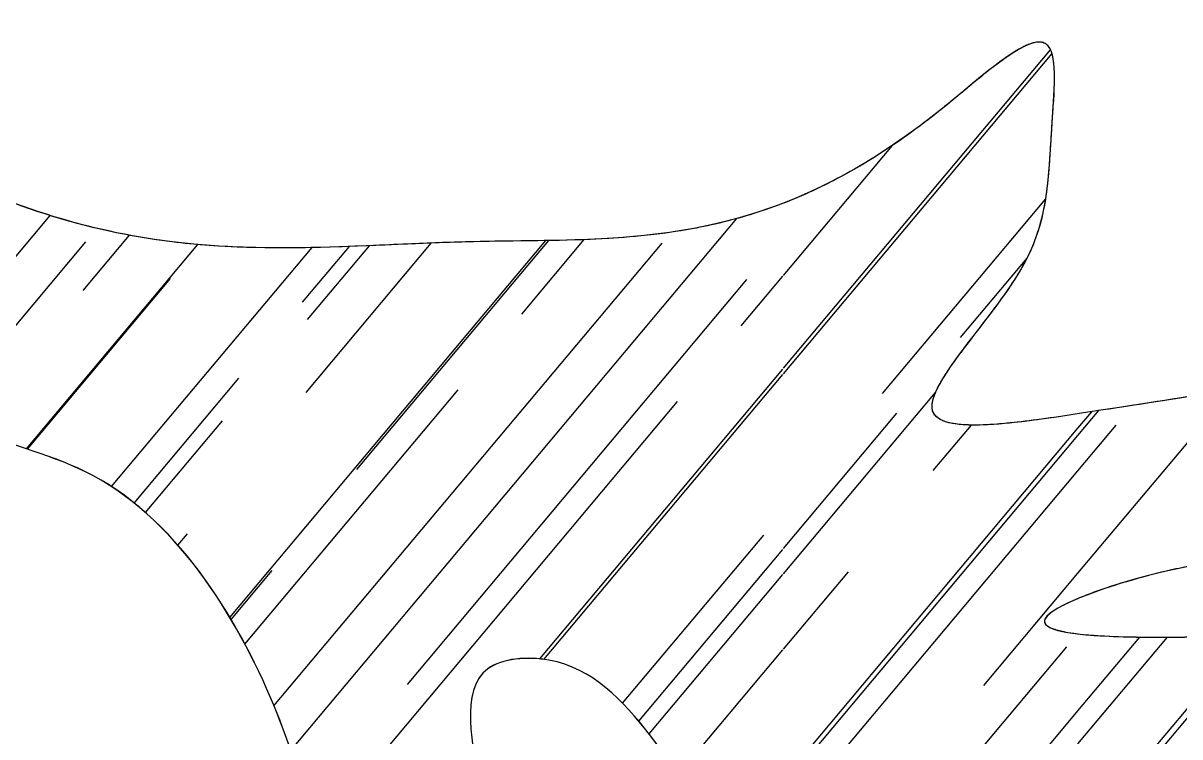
# Model space of a CAD drawing. Header units: millimetres. Extents: x 512961 to 1001058, y -961995 to -458543.
# Drawn here: x 934913.7 to 935018.4, y -884428.2 to -884363.7 of the extents above; entities that cross this region are included whole.
import ezdxf

# ---------------------------------------------------------------- set-up
doc = ezdxf.new("R2010")
doc.units = ezdxf.units.MM
doc.header["$MEASUREMENT"] = 0
doc.layers.add('填充', color=250, linetype='CONTINUOUS', lineweight=25)

msp = doc.modelspace()

# ---------------------------------------------------------------- linework, layer by layer
at = {"layer": '填充'}
for p, q in [((934982.48, -884394.9), (935006.66, -884366.08)), ((934982.48, -884395.4), (935006.79, -884366.43)), ((934982.48, -884386.49), (934992.34, -884374.75)), ((934991.44, -884397.18), (935006.23, -884379.56)), ((934908.78, -884389.79), (934916.09, -884381.07)), ((934937.88, -884429.47), (934978.25, -884381.36)), ((934906.09, -884399.25), (934919.34, -884383.47)), ((934919.09, -884387.86), (934923.29, -884382.86)), ((934932.37, -884417.44), (934960.98, -884383.35)), ((934943.87, -884404.05), (934961.25, -884383.34)), ((934958.8, -884389.99), (934964.45, -884383.26)), ((934913.97, -884402.2), (934929.48, -884383.71)), ((934921.66, -884405.61), (934939.81, -884383.97)), ((934936.36, -884425.45), (934971.5, -884383.57)), ((934938.95, -884388.92), (934943.18, -884383.88)), ((934939.27, -884397.08), (934950.6, -884383.57)), ((934939.38, -884390.5), (934945, -884383.81)), ((934998.51, -884392.11), (935004.53, -884384.93)), ((934978.66, -884391.05), (934982.42, -884386.56)), ((934914.05, -884402.22), (934927, -884386.78)), ((934948.45, -884423.5), (934979.17, -884386.88)), ((934960.42, -884421.19), (934982.42, -884394.98)), ((934923.71, -884407.09), (934933.19, -884395.79)), ((934960.8, -884421.24), (934982.42, -884395.47)), ((934933.73, -884419.86), (934953.04, -884396.85)), ((934982.48, -884413.49), (934996.25, -884397.08)), ((935009.14, -884413.45), (935023.1, -884396.81)), ((934940.02, -884437.09), (934972.9, -884397.91)), ((934982.48, -884411.21), (934992.75, -884398.97)), ((935009.14, -884400.99), (935011.04, -884398.72)), ((935009.14, -884400.31), (935010.39, -884398.83)), ((934924.74, -884407.95), (934931.7, -884399.65)), ((934996.04, -884404.15), (934999.49, -884400.04)), ((935009.14, -884404.17), (935012.61, -884400.04)), ((934982.48, -884432.08), (935009.14, -884400.31)), ((934982.48, -884432.76), (935009.14, -884400.99)), ((934982.48, -884435.93), (935009.14, -884404.17)), ((934927.67, -884410.91), (934928.52, -884409.89)), ((934967.92, -884425.21), (934980.69, -884409.99)), ((934969.38, -884426.83), (934982.42, -884411.29)), ((934932.48, -884417.63), (934936.19, -884413.21)), ((934970.31, -884427.99), (934982.42, -884413.57)), ((934982.48, -884420.31), (934988.36, -884413.31)), ((935000.62, -884423.6), (935009.14, -884413.45)), ((935011.36, -884435.7), (935025.36, -884419.02)), ((935015.74, -884429.62), (935024.61, -884419.05)), ((934998.05, -884432.11), (935008.13, -884420.11)), ((935009.14, -884425.9), (935014.74, -884419.22)), ((935009.14, -884428.89), (935017.25, -884419.23)), ((934972.96, -884431.66), (934982.42, -884420.38)), ((935005.22, -884430.58), (935009.14, -884425.9))]:
    msp.add_line(p, q, dxfattribs=at)
for points, knots in [([(935025.76, -884358.52), (935028.65, -884352.45), (935043.38, -884346.35), (935061.81, -884345.07), (935072.96, -884355.99), (935075.91, -884375.03), (935045.48, -884393.55), (935025.57, -884396.48), (934989.49, -884402.04), (935006.59, -884385.62), (935006.4, -884376.21), (935007.79, -884361.44), (934983.68, -884384.86), (934960.43, -884382.25), (934928.05, -884385.31), (934906.22, -884378.24), (934888.88, -884366.15), (934873.98, -884354.01), (934869.95, -884338.44), (934863.65, -884328.3), (934872.04, -884318.93), (934876.96, -884328.93), (934882.22, -884334.74), (934890.24, -884337.49), (934897.48, -884339.34), (934906.73, -884331.89), (934889.59, -884330.42), (934884.16, -884318.41), (934871.13, -884307.07), (934867.53, -884290.04), (934867.56, -884276.02), (934868.12, -884265.95), (934876.27, -884258.5), (934881.56, -884273.54), (934886.56, -884281.92), (934906.83, -884290.46), (934895.35, -884269.87), (934894.87, -884254.25), (934890.87, -884234.49), (934897.98, -884213.35), (934905.67, -884200.14), (934924.33, -884171.4), (934908.96, -884204.29), (934909.33, -884221.25), (934907.43, -884240.99), (934914.4, -884261.18), (934929.18, -884271.22), (934943.82, -884282.36), (934956.56, -884277.68), (934970.17, -884276.15), (934979.04, -884264.77), (934991.28, -884254.02), (934991.65, -884237.29), (934984.85, -884223.39), (934972.81, -884222.63), (934959.41, -884222.31), (934959.47, -884233.32), (934957.43, -884241.31), (934962.96, -884247.32), (934968.42, -884251.54), (934977.25, -884246.19), (934969.99, -884257.07), (934961.09, -884260.44), (934948.19, -884260.71), (934933.14, -884257.66), (934928.98, -884240.25), (934930.36, -884219.72), (934928.18, -884189.89), (934953.5, -884146.24), (934994.61, -884112.67), (935029.15, -884099.67), (935066.55, -884069.23), (935031.8, -884110.44), (935035.69, -884133.71), (935033.46, -884157.27), (935041.68, -884172.91), (935057.3, -884183.27), (935073.8, -884193.57), (935090, -884192.43), (935101.61, -884191.96), (935107.34, -884178.2), (935113.99, -884200.86), (935110.55, -884218.85), (935093.1, -884229.3), (935077.32, -884231.75), (935063.4, -884233.26), (935050.34, -884230.62), (935033.95, -884230.73), (935017.23, -884237.21), (935002.65, -884246.55), (934995.29, -884253.87), (934992.8, -884258.21)], [1355.526844, 1355.526844, 1355.526844, 1355.526844, 1372.400745, 1390.948073, 1398.050741, 1409.824909, 1433.586337, 1470.404263, 1481.780508, 1494.475116, 1505.828489, 1511.648297, 1521.48889, 1558.508165, 1580.726358, 1600.130965, 1614.650722, 1634.283256, 1645.425156, 1655.429948, 1660.662688, 1668.328576, 1674.874816, 1681.752049, 1688.632786, 1693.879778, 1701.93332, 1714.834721, 1728.17107, 1743.310806, 1756.527458, 1763.580454, 1768.658485, 1777.754104, 1790.391773, 1800.677796, 1812.767516, 1826.938686, 1846.52064, 1860.41709, 1879.943153, 1894.942657, 1912.802738, 1930.895993, 1947.219853, 1960.003158, 1982.553097, 1991.188355, 2003.612399, 2013.617734, 2024.60486, 2038.108556, 2053.115786, 2063.445065, 2072.478565, 2082.88009, 2089.440644, 2096.404622, 2102.723546, 2108.241897, 2113.248322, 2117.565347, 2129.320544, 2140.575182, 2148.962334, 2165.444451, 2177.669117, 2202.605211, 2237.727752, 2300.505756, 2323.475444, 2347.159231, 2371.021139, 2401.732902, 2414.796715, 2428.381152, 2443.520287, 2461.732517, 2475.112894, 2483.761766, 2489.660037, 2499.724815, 2515.289536, 2530.764311, 2545.874959, 2555.013427, 2565.721837, 2579.098316, 2595.53645, 2610.032472, 2622.06496, 2622.06496, 2622.06496, 2622.06496]), ([(935025.76, -884358.52), (935028.65, -884352.45), (935043.38, -884346.35), (935061.81, -884345.07), (935072.96, -884355.99), (935075.91, -884375.03), (935045.48, -884393.55), (935025.57, -884396.48), (934989.49, -884402.04), (935006.59, -884385.62), (935006.4, -884376.21), (935007.79, -884361.44), (934983.68, -884384.86), (934960.43, -884382.25), (934928.05, -884385.31), (934906.22, -884378.24), (934888.88, -884366.15), (934873.98, -884354.01), (934869.95, -884338.44), (934863.65, -884328.3), (934872.04, -884318.93), (934876.96, -884328.93), (934882.22, -884334.74), (934890.24, -884337.49), (934897.48, -884339.34), (934906.73, -884331.89), (934889.59, -884330.42), (934884.16, -884318.41), (934871.13, -884307.07), (934867.53, -884290.04), (934867.56, -884276.02), (934868.12, -884265.95), (934876.27, -884258.5), (934881.56, -884273.54), (934886.56, -884281.92), (934906.83, -884290.46), (934895.35, -884269.87), (934894.87, -884254.25), (934890.87, -884234.49), (934897.98, -884213.35), (934905.67, -884200.14), (934924.33, -884171.4), (934908.96, -884204.29), (934909.33, -884221.25), (934907.43, -884240.99), (934914.4, -884261.18), (934929.18, -884271.22), (934943.82, -884282.36), (934956.56, -884277.68), (934970.17, -884276.15), (934979.04, -884264.77), (934991.28, -884254.02), (934991.65, -884237.29), (934984.85, -884223.39), (934972.81, -884222.63), (934959.41, -884222.31), (934959.47, -884233.32), (934957.43, -884241.31), (934962.96, -884247.32), (934968.42, -884251.54), (934977.25, -884246.19), (934969.99, -884257.07), (934961.09, -884260.44), (934948.19, -884260.71), (934933.14, -884257.66), (934928.98, -884240.25), (934930.36, -884219.72), (934928.18, -884189.89), (934953.5, -884146.24), (934994.61, -884112.67), (935029.15, -884099.67), (935066.55, -884069.23), (935031.8, -884110.44), (935035.69, -884133.71), (935033.46, -884157.27), (935041.68, -884172.91), (935057.3, -884183.27), (935073.8, -884193.57), (935090, -884192.43), (935101.61, -884191.96), (935107.34, -884178.2), (935113.99, -884200.86), (935110.55, -884218.85), (935093.1, -884229.3), (935077.32, -884231.75), (935063.4, -884233.26), (935050.34, -884230.62), (935033.95, -884230.73), (935017.23, -884237.21), (935002.65, -884246.55), (934995.29, -884253.87), (934992.8, -884258.21)], [1355.526844, 1355.526844, 1355.526844, 1355.526844, 1372.400745, 1390.948073, 1398.050741, 1409.824909, 1433.586337, 1470.404263, 1481.780508, 1494.475116, 1505.828489, 1511.648297, 1521.48889, 1558.508165, 1580.726358, 1600.130965, 1614.650722, 1634.283256, 1645.425156, 1655.429948, 1660.662688, 1668.328576, 1674.874816, 1681.752049, 1688.632786, 1693.879778, 1701.93332, 1714.834721, 1728.17107, 1743.310806, 1756.527458, 1763.580454, 1768.658485, 1777.754104, 1790.391773, 1800.677796, 1812.767516, 1826.938686, 1846.52064, 1860.41709, 1879.943153, 1894.942657, 1912.802738, 1930.895993, 1947.219853, 1960.003158, 1982.553097, 1991.188355, 2003.612399, 2013.617734, 2024.60486, 2038.108556, 2053.115786, 2063.445065, 2072.478565, 2082.88009, 2089.440644, 2096.404622, 2102.723546, 2108.241897, 2113.248322, 2117.565347, 2129.320544, 2140.575182, 2148.962334, 2165.444451, 2177.669117, 2202.605211, 2237.727752, 2300.505756, 2323.475444, 2347.159231, 2371.021139, 2401.732902, 2414.796715, 2428.381152, 2443.520287, 2461.732517, 2475.112894, 2483.761766, 2489.660037, 2499.724815, 2515.289536, 2530.764311, 2545.874959, 2555.013427, 2565.721837, 2579.098316, 2595.53645, 2610.032472, 2622.06496, 2622.06496, 2622.06496, 2622.06496]), ([(935025.76, -884358.52), (935028.65, -884352.45), (935043.38, -884346.35), (935061.81, -884345.07), (935072.96, -884355.99), (935075.91, -884375.03), (935045.48, -884393.55), (935025.57, -884396.48), (934989.49, -884402.04), (935006.59, -884385.62), (935006.4, -884376.21), (935007.79, -884361.44), (934983.68, -884384.86), (934960.43, -884382.25), (934928.05, -884385.31), (934906.22, -884378.24), (934888.88, -884366.15), (934873.98, -884354.01), (934869.95, -884338.44), (934863.65, -884328.3), (934872.04, -884318.93), (934876.96, -884328.93), (934882.22, -884334.74), (934890.24, -884337.49), (934897.48, -884339.34), (934906.73, -884331.89), (934889.59, -884330.42), (934884.16, -884318.41), (934871.13, -884307.07), (934867.53, -884290.04), (934867.56, -884276.02), (934868.12, -884265.95), (934876.27, -884258.5), (934881.56, -884273.54), (934886.56, -884281.92), (934906.83, -884290.46), (934895.35, -884269.87), (934894.87, -884254.25), (934890.87, -884234.49), (934897.98, -884213.35), (934905.67, -884200.14), (934924.33, -884171.4), (934908.96, -884204.29), (934909.33, -884221.25), (934907.43, -884240.99), (934914.4, -884261.18), (934929.18, -884271.22), (934943.82, -884282.36), (934956.56, -884277.68), (934970.17, -884276.15), (934979.04, -884264.77), (934991.28, -884254.02), (934991.65, -884237.29), (934984.85, -884223.39), (934972.81, -884222.63), (934959.41, -884222.31), (934959.47, -884233.32), (934957.43, -884241.31), (934962.96, -884247.32), (934968.42, -884251.54), (934977.25, -884246.19), (934969.99, -884257.07), (934961.09, -884260.44), (934948.19, -884260.71), (934933.14, -884257.66), (934928.98, -884240.25), (934930.36, -884219.72), (934928.18, -884189.89), (934953.5, -884146.24), (934994.61, -884112.67), (935029.15, -884099.67), (935066.55, -884069.23), (935031.8, -884110.44), (935035.69, -884133.71), (935033.46, -884157.27), (935041.68, -884172.91), (935057.3, -884183.27), (935073.8, -884193.57), (935090, -884192.43), (935101.61, -884191.96), (935107.34, -884178.2), (935113.99, -884200.86), (935110.55, -884218.85), (935093.1, -884229.3), (935077.32, -884231.75), (935063.4, -884233.26), (935050.34, -884230.62), (935033.95, -884230.73), (935017.23, -884237.21), (935002.65, -884246.55), (934995.29, -884253.87), (934992.8, -884258.21)], [1355.526844, 1355.526844, 1355.526844, 1355.526844, 1372.400745, 1390.948073, 1398.050741, 1409.824909, 1433.586337, 1470.404263, 1481.780508, 1494.475116, 1505.828489, 1511.648297, 1521.48889, 1558.508165, 1580.726358, 1600.130965, 1614.650722, 1634.283256, 1645.425156, 1655.429948, 1660.662688, 1668.328576, 1674.874816, 1681.752049, 1688.632786, 1693.879778, 1701.93332, 1714.834721, 1728.17107, 1743.310806, 1756.527458, 1763.580454, 1768.658485, 1777.754104, 1790.391773, 1800.677796, 1812.767516, 1826.938686, 1846.52064, 1860.41709, 1879.943153, 1894.942657, 1912.802738, 1930.895993, 1947.219853, 1960.003158, 1982.553097, 1991.188355, 2003.612399, 2013.617734, 2024.60486, 2038.108556, 2053.115786, 2063.445065, 2072.478565, 2082.88009, 2089.440644, 2096.404622, 2102.723546, 2108.241897, 2113.248322, 2117.565347, 2129.320544, 2140.575182, 2148.962334, 2165.444451, 2177.669117, 2202.605211, 2237.727752, 2300.505756, 2323.475444, 2347.159231, 2371.021139, 2401.732902, 2414.796715, 2428.381152, 2443.520287, 2461.732517, 2475.112894, 2483.761766, 2489.660037, 2499.724815, 2515.289536, 2530.764311, 2545.874959, 2555.013427, 2565.721837, 2579.098316, 2595.53645, 2610.032472, 2622.06496, 2622.06496, 2622.06496, 2622.06496]), ([(935137.71, -884147.23), (935136.87, -884149.01), (935122.54, -884150.64), (935118.22, -884173.03), (935128.42, -884193.11), (935122.84, -884217.63), (935109.66, -884227.76), (935099.55, -884241.37), (935079.32, -884236.26), (935085.26, -884250.11), (935098.06, -884253.69), (935114.19, -884264.18), (935128.32, -884282.76), (935133.28, -884303.46), (935132.87, -884340.56), (935118.9, -884382.27), (935092.34, -884394.6), (935071.52, -884398.59), (935092.85, -884405.93), (935096.97, -884394.29), (935108.77, -884397.85), (935087.77, -884414.47), (935072.05, -884419.39), (935050.61, -884413.36), (935035.2, -884412.86), (935022.15, -884410.96), (934996.31, -884419.74), (935028.52, -884419.19), (935044.53, -884417.63), (935057.72, -884431.52), (935074.07, -884434.4), (935088.22, -884433.61), (935100.56, -884434.14), (935112.53, -884435.56), (935122.77, -884429.01), (935126.61, -884410.61), (935133.3, -884424.24), (935135.47, -884434.03), (935126.04, -884442.73), (935117.96, -884453.79), (935101.38, -884452.54), (935065.79, -884449.45), (935098.88, -884459.71), (935114.52, -884481.97), (935128.49, -884508.91), (935134.29, -884530.65), (935136.22, -884536.87), (935136.86, -884539.08)], [142.556517, 142.556517, 142.556517, 142.556517, 152.114126, 162.579931, 195.411115, 205.795148, 222.681946, 235.498823, 247.561492, 253.922599, 262.931794, 281.013669, 300.972378, 320.20618, 332.864414, 395.641155, 405.677718, 416.848669, 426.745152, 437.06119, 440.880681, 449.885202, 479.451157, 491.36401, 503.864041, 517.069377, 529.475006, 546.862859, 561.620906, 575.744274, 589.741157, 602.189897, 611.253555, 621.062007, 631.018478, 641.821262, 648.937669, 657.680535, 667.107982, 678.577425, 689.169262, 711.429637, 725.102249, 745.902892, 786.690152, 797.093703, 802.815219, 802.815219, 802.815219, 802.815219]), ([(935137.71, -884147.23), (935136.87, -884149.01), (935122.54, -884150.64), (935118.22, -884173.03), (935128.42, -884193.11), (935122.84, -884217.63), (935109.66, -884227.76), (935099.55, -884241.37), (935079.32, -884236.26), (935085.26, -884250.11), (935098.06, -884253.69), (935114.19, -884264.18), (935128.32, -884282.76), (935133.28, -884303.46), (935132.87, -884340.56), (935118.9, -884382.27), (935092.34, -884394.6), (935071.52, -884398.59), (935092.85, -884405.93), (935096.97, -884394.29), (935108.77, -884397.85), (935087.77, -884414.47), (935072.05, -884419.39), (935050.61, -884413.36), (935035.2, -884412.86), (935022.15, -884410.96), (934996.31, -884419.74), (935028.52, -884419.19), (935044.53, -884417.63), (935057.72, -884431.52), (935074.07, -884434.4), (935084.78, -884433.8), (935089.89, -884433.82), (935090.06, -884433.82)], [142.556517, 142.556517, 142.556517, 142.556517, 152.114126, 162.579931, 195.411115, 205.795148, 222.681946, 235.498823, 247.561492, 253.922599, 262.931794, 281.013669, 300.972378, 320.20618, 332.864414, 395.641155, 405.677718, 416.848669, 426.745152, 437.06119, 440.880681, 449.885202, 479.451157, 491.36401, 503.864041, 517.069377, 529.475006, 546.862859, 561.620906, 575.744274, 589.741157, 602.189897, 602.632993, 602.632993, 602.632993, 602.632993]), ([(934973.67, -884471.21), (934976.02, -884465.45), (934980.59, -884455.12), (934977.8, -884439.11), (934970.97, -884428.21), (934963.87, -884420.58), (934952.52, -884421.51), (934956.71, -884438.76), (934955.63, -884449.25), (934948.16, -884473.9), (934941.2, -884442.79), (934937.82, -884425.6), (934925.56, -884404.78), (934900.24, -884399.12), (934881.42, -884378.25), (934860.76, -884355.57), (934845.82, -884331.56), (934843.23, -884314.28), (934841.93, -884305.57)], [1454.005224, 1454.005224, 1454.005224, 1454.005224, 1469.428212, 1482.15221, 1492.532236, 1501.99626, 1506.676518, 1515.953774, 1534.175357, 1543.817803, 1560.517141, 1578.555912, 1601.343802, 1611.276451, 1642.117232, 1668.03187, 1689.554144, 1711.478432, 1711.478432, 1711.478432, 1711.478432]), ([(934996.39, -884471.21), (934995.81, -884479.52), (934992.6, -884494.53), (934981.64, -884516.22), (934958.13, -884534.46), (934927.06, -884539.48), (934897.17, -884538.87), (934878.46, -884527.05), (934864.68, -884517.34), (934854.15, -884505), (934851.23, -884490.54), (934851.66, -884476.59), (934856.92, -884465.15), (934864.98, -884454.58), (934878.6, -884455.86), (934892.12, -884457.33), (934899.92, -884469.28), (934902.76, -884481.73), (934901.22, -884490.95), (934900.93, -884498.76), (934896.27, -884500.83), (934892.75, -884496.14), (934889.41, -884491.83), (934882.97, -884490.31), (934876.29, -884492.49), (934870.36, -884498.83), (934870.53, -884508.07), (934878.38, -884518.49), (934893.03, -884515.25), (934908.03, -884522.66), (934925.56, -884518.35), (934946.99, -884518.73), (934968.16, -884503.73), (934968.71, -884477.61), (934981.18, -884458.53), (934977.8, -884439.11), (934970.97, -884428.21), (934963.87, -884420.58), (934952.52, -884421.51), (934956.71, -884438.76), (934955.63, -884449.25), (934948.16, -884473.9), (934941.2, -884442.79), (934937.82, -884425.6), (934925.56, -884404.78), (934900.24, -884399.12), (934881.42, -884378.25), (934860.76, -884355.57), (934845.82, -884331.56), (934843.23, -884314.28), (934841.93, -884305.57)], [1044.395903, 1044.395903, 1044.395903, 1044.395903, 1064.934164, 1082.990142, 1104.176227, 1136.771401, 1160.382421, 1176.968049, 1191.131955, 1202.912284, 1216.547231, 1227.150752, 1237.228085, 1248.457324, 1256.735807, 1269.740724, 1280.8555, 1289.680125, 1301.273189, 1305.044704, 1307.565251, 1311.804179, 1317.416722, 1321.509266, 1327.374816, 1334.408051, 1341.684122, 1348.763532, 1364.164145, 1373.800542, 1389.716067, 1407.081767, 1428.062696, 1445.790407, 1469.428212, 1482.15221, 1492.532236, 1501.99626, 1506.676518, 1515.953774, 1534.175357, 1543.817803, 1560.517141, 1578.555912, 1601.343802, 1611.276451, 1642.117232, 1668.03187, 1689.554144, 1711.478432, 1711.478432, 1711.478432, 1711.478432]), ([(934996.39, -884471.21), (934995.81, -884479.52), (934992.6, -884494.53), (934981.64, -884516.22), (934958.13, -884534.46), (934927.06, -884539.48), (934897.17, -884538.87), (934878.46, -884527.05), (934864.68, -884517.34), (934854.15, -884505), (934851.23, -884490.54), (934851.66, -884476.59), (934856.92, -884465.15), (934864.98, -884454.58), (934878.6, -884455.86), (934892.12, -884457.33), (934899.92, -884469.28), (934902.76, -884481.73), (934901.22, -884490.95), (934900.93, -884498.76), (934896.27, -884500.83), (934892.75, -884496.14), (934889.41, -884491.83), (934882.97, -884490.31), (934876.29, -884492.49), (934870.36, -884498.83), (934870.53, -884508.07), (934878.38, -884518.49), (934893.03, -884515.25), (934908.03, -884522.66), (934925.56, -884518.35), (934946.99, -884518.73), (934968.16, -884503.73), (934968.71, -884477.61), (934981.18, -884458.53), (934977.8, -884439.11), (934970.97, -884428.21), (934963.87, -884420.58), (934952.52, -884421.51), (934956.71, -884438.76), (934955.63, -884449.25), (934948.16, -884473.9), (934941.2, -884442.79), (934937.82, -884425.6), (934925.56, -884404.78), (934900.24, -884399.12), (934881.42, -884378.25), (934860.76, -884355.57), (934845.82, -884331.56), (934843.23, -884314.28), (934841.93, -884305.57)], [1044.395903, 1044.395903, 1044.395903, 1044.395903, 1064.934164, 1082.990142, 1104.176227, 1136.771401, 1160.382421, 1176.968049, 1191.131955, 1202.912284, 1216.547231, 1227.150752, 1237.228085, 1248.457324, 1256.735807, 1269.740724, 1280.8555, 1289.680125, 1301.273189, 1305.044704, 1307.565251, 1311.804179, 1317.416722, 1321.509266, 1327.374816, 1334.408051, 1341.684122, 1348.763532, 1364.164145, 1373.800542, 1389.716067, 1407.081767, 1428.062696, 1445.790407, 1469.428212, 1482.15221, 1492.532236, 1501.99626, 1506.676518, 1515.953774, 1534.175357, 1543.817803, 1560.517141, 1578.555912, 1601.343802, 1611.276451, 1642.117232, 1668.03187, 1689.554144, 1711.478432, 1711.478432, 1711.478432, 1711.478432]), ([(935006.53, -884365.85), (935006.52, -884365.82), (935006.5, -884365.8), (935006.48, -884365.77), (935006.47, -884365.76)], [1511.5250076, 1511.5250076, 1511.5250076, 1511.5250076, 1511.6482967, 1511.6796143, 1511.6796143, 1511.6796143, 1511.6796143]), ([(935006.53, -884365.85), (935006.52, -884365.82), (935006.5, -884365.8), (935006.48, -884365.77), (935006.47, -884365.76)], [1511.5250076, 1511.5250076, 1511.5250076, 1511.5250076, 1511.6482967, 1511.6796143, 1511.6796143, 1511.6796143, 1511.6796143]), ([(935006.53, -884365.85), (935006.52, -884365.82), (935006.5, -884365.8), (935006.48, -884365.77), (935006.47, -884365.76)], [1511.5250076, 1511.5250076, 1511.5250076, 1511.5250076, 1511.6482967, 1511.6796143, 1511.6796143, 1511.6796143, 1511.6796143]), ([(935006.53, -884365.85), (935006.52, -884365.82), (935006.5, -884365.8), (935006.48, -884365.77), (935006.47, -884365.76)], [1511.5250076, 1511.5250076, 1511.5250076, 1511.5250076, 1511.6482967, 1511.6796143, 1511.6796143, 1511.6796143, 1511.6796143]), ([(934996.66, -884371.55), (934996.57, -884371.63), (934994.42, -884373.34), (934992.35, -884374.79), (934990.41, -884375.99)], [1521.26523, 1521.26523, 1521.26523, 1521.26523, 1521.48889, 1526.212644, 1526.212644, 1526.212644, 1526.212644]), ([(934996.66, -884371.55), (934996.57, -884371.63), (934994.42, -884373.34), (934992.35, -884374.79), (934990.41, -884375.99)], [1521.26523, 1521.26523, 1521.26523, 1521.26523, 1521.48889, 1526.212644, 1526.212644, 1526.212644, 1526.212644]), ([(934996.66, -884371.55), (934996.57, -884371.63), (934994.42, -884373.34), (934992.35, -884374.79), (934990.41, -884375.99)], [1521.26523, 1521.26523, 1521.26523, 1521.26523, 1521.48889, 1526.212644, 1526.212644, 1526.212644, 1526.212644]), ([(934996.66, -884371.55), (934996.57, -884371.63), (934994.42, -884373.34), (934992.35, -884374.79), (934990.41, -884375.99)], [1521.26523, 1521.26523, 1521.26523, 1521.26523, 1521.48889, 1526.212644, 1526.212644, 1526.212644, 1526.212644]), ([(935006.64, -884375.24), (935006.69, -884374.44), (935006.76, -884373.34), (935006.84, -884372.16), (935006.86, -884371.88)], [1503.949279, 1503.949279, 1503.949279, 1503.949279, 1505.828489, 1506.422986, 1506.422986, 1506.422986, 1506.422986]), ([(935006.64, -884375.24), (935006.69, -884374.44), (935006.76, -884373.34), (935006.84, -884372.16), (935006.86, -884371.88)], [1503.949279, 1503.949279, 1503.949279, 1503.949279, 1505.828489, 1506.422986, 1506.422986, 1506.422986, 1506.422986]), ([(935006.64, -884375.24), (935006.69, -884374.44), (935006.76, -884373.34), (935006.84, -884372.16), (935006.86, -884371.88)], [1503.949279, 1503.949279, 1503.949279, 1503.949279, 1505.828489, 1506.422986, 1506.422986, 1506.422986, 1506.422986]), ([(935006.64, -884375.24), (935006.69, -884374.44), (935006.76, -884373.34), (935006.84, -884372.16), (935006.86, -884371.88)], [1503.949279, 1503.949279, 1503.949279, 1503.949279, 1505.828489, 1506.422986, 1506.422986, 1506.422986, 1506.422986]), ([(934930.25, -884383.77), (934929.22, -884383.69), (934925.25, -884383.31), (934921.33, -884382.53), (934918.49, -884381.77)], [1578.160497, 1578.160497, 1578.160497, 1578.160497, 1580.726358, 1588.055326, 1588.055326, 1588.055326, 1588.055326]), ([(934930.25, -884383.77), (934929.22, -884383.69), (934925.25, -884383.31), (934921.33, -884382.53), (934918.49, -884381.77)], [1578.160497, 1578.160497, 1578.160497, 1578.160497, 1580.726358, 1588.055326, 1588.055326, 1588.055326, 1588.055326]), ([(934930.25, -884383.77), (934929.22, -884383.69), (934925.25, -884383.31), (934921.33, -884382.53), (934918.49, -884381.77)], [1578.160497, 1578.160497, 1578.160497, 1578.160497, 1580.726358, 1588.055326, 1588.055326, 1588.055326, 1588.055326]), ([(934930.25, -884383.77), (934929.22, -884383.69), (934925.25, -884383.31), (934921.33, -884382.53), (934918.49, -884381.77)], [1578.160497, 1578.160497, 1578.160497, 1578.160497, 1580.726358, 1588.055326, 1588.055326, 1588.055326, 1588.055326]), ([(934964.98, -884383.24), (934961.28, -884383.39), (934955.77, -884383.35), (934949.99, -884383.59), (934948.1, -884383.67)], [1548.47601, 1548.47601, 1548.47601, 1548.47601, 1558.508165, 1563.318253, 1563.318253, 1563.318253, 1563.318253]), ([(934964.98, -884383.24), (934961.28, -884383.39), (934955.77, -884383.35), (934949.99, -884383.59), (934948.1, -884383.67)], [1548.47601, 1548.47601, 1548.47601, 1548.47601, 1558.508165, 1563.318253, 1563.318253, 1563.318253, 1563.318253]), ([(934964.98, -884383.24), (934961.28, -884383.39), (934955.77, -884383.35), (934949.99, -884383.59), (934948.1, -884383.67)], [1548.47601, 1548.47601, 1548.47601, 1548.47601, 1558.508165, 1563.318253, 1563.318253, 1563.318253, 1563.318253]), ([(934964.98, -884383.24), (934961.28, -884383.39), (934955.77, -884383.35), (934949.99, -884383.59), (934948.1, -884383.67)], [1548.47601, 1548.47601, 1548.47601, 1548.47601, 1558.508165, 1563.318253, 1563.318253, 1563.318253, 1563.318253]), ([(935001.62, -884389.44), (935002.49, -884388.27), (935003.54, -884386.78), (935004.31, -884385.37), (935004.47, -884385.06)], [1491.580743, 1491.580743, 1491.580743, 1491.580743, 1494.475116, 1495.291304, 1495.291304, 1495.291304, 1495.291304]), ([(935001.62, -884389.44), (935002.49, -884388.27), (935003.54, -884386.78), (935004.31, -884385.37), (935004.47, -884385.06)], [1491.580743, 1491.580743, 1491.580743, 1491.580743, 1494.475116, 1495.291304, 1495.291304, 1495.291304, 1495.291304]), ([(935001.62, -884389.44), (935002.49, -884388.27), (935003.54, -884386.78), (935004.31, -884385.37), (935004.47, -884385.06)], [1491.580743, 1491.580743, 1491.580743, 1491.580743, 1494.475116, 1495.291304, 1495.291304, 1495.291304, 1495.291304]), ([(935001.62, -884389.44), (935002.49, -884388.27), (935003.54, -884386.78), (935004.31, -884385.37), (935004.47, -884385.06)], [1491.580743, 1491.580743, 1491.580743, 1491.580743, 1494.475116, 1495.291304, 1495.291304, 1495.291304, 1495.291304]), ([(935018.36, -884397.59), (935015.66, -884398.02), (935010.93, -884398.74), (935005.55, -884399.57), (935003.62, -884399.78)], [1464.369963, 1464.369963, 1464.369963, 1464.369963, 1470.404263, 1474.264792, 1474.264792, 1474.264792, 1474.264792]), ([(935018.36, -884397.59), (935015.66, -884398.02), (935010.93, -884398.74), (935005.55, -884399.57), (935003.62, -884399.78)], [1464.369963, 1464.369963, 1464.369963, 1464.369963, 1470.404263, 1474.264792, 1474.264792, 1474.264792, 1474.264792]), ([(935018.36, -884397.59), (935015.66, -884398.02), (935010.93, -884398.74), (935005.55, -884399.57), (935003.62, -884399.78)], [1464.369963, 1464.369963, 1464.369963, 1464.369963, 1470.404263, 1474.264792, 1474.264792, 1474.264792, 1474.264792]), ([(935018.36, -884397.59), (935015.66, -884398.02), (935010.93, -884398.74), (935005.55, -884399.57), (935003.62, -884399.78)], [1464.369963, 1464.369963, 1464.369963, 1464.369963, 1470.404263, 1474.264792, 1474.264792, 1474.264792, 1474.264792]), ([(934996.13, -884399.06), (934996.1, -884399.02), (934996.07, -884398.97), (934996.05, -884398.92), (934996.04, -884398.91)], [1481.531307, 1481.531307, 1481.531307, 1481.531307, 1481.7805083, 1481.8405204, 1481.8405204, 1481.8405204, 1481.8405204]), ([(934996.13, -884399.06), (934996.1, -884399.02), (934996.07, -884398.97), (934996.05, -884398.92), (934996.04, -884398.91)], [1481.531307, 1481.531307, 1481.531307, 1481.531307, 1481.7805083, 1481.8405204, 1481.8405204, 1481.8405204, 1481.8405204]), ([(934996.13, -884399.06), (934996.1, -884399.02), (934996.07, -884398.97), (934996.05, -884398.92), (934996.04, -884398.91)], [1481.531307, 1481.531307, 1481.531307, 1481.531307, 1481.7805083, 1481.8405204, 1481.8405204, 1481.8405204, 1481.8405204]), ([(934996.13, -884399.06), (934996.1, -884399.02), (934996.07, -884398.97), (934996.05, -884398.92), (934996.04, -884398.91)], [1481.531307, 1481.531307, 1481.531307, 1481.531307, 1481.7805083, 1481.8405204, 1481.8405204, 1481.8405204, 1481.8405204]), ([(935021.44, -884412.44), (935021.01, -884412.5), (935019.89, -884412.68), (935018.71, -884412.91), (935017.99, -884413.06)], [516.121816, 516.121816, 516.121816, 516.121816, 517.069377, 518.524066, 518.524066, 518.524066, 518.524066]), ([(935006.16, -884417.57), (935006.15, -884417.58), (935006.15, -884417.59), (935006.14, -884417.61), (935006.14, -884417.61)], [529.3820287, 529.3820287, 529.3820287, 529.3820287, 529.4750061, 529.4965483, 529.4965483, 529.4965483, 529.4965483])]:
    msp.add_open_spline(points, degree=3, knots=knots, dxfattribs=at)
for points in [[(935066.74, -884085.41), (935060.05, -884107.97), (935065.07, -884157.81), (935081.51, -884172.01), (935092.94, -884174.52), (935101.57, -884172.29), (935106.59, -884165.89), (935111.33, -884150.85), (935121.64, -884145), (935132.79, -884143.33), (935137.71, -884146.47), (935126.08, -884152.13), (935120.74, -884163.43), (935125.63, -884202.35), (935122.51, -884214.36), (935109.16, -884229.49), (935096.69, -884238.39), (935082.45, -884240.61), (935085.12, -884247.72), (935094.47, -884253.06), (935112.72, -884264.63), (935126.96, -884283.76), (935132.75, -884306), (935132.75, -884321.12), (935102.01, -884389.54), (935091.02, -884394.35), (935078.65, -884399.38), (935090.1, -884402.35), (935100.63, -884395.95), (935104.98, -884397.32), (935098.34, -884405.79), (935064.74, -884416.7), (935050.77, -884414), (935035.89, -884412.65), (935020.12, -884412.65), (935006.14, -884417.6), (935026.88, -884418.95), (935044.46, -884420.31), (935058.43, -884429.77), (935074.66, -884433.82), (935089.54, -884433.82), (935100.36, -884434.27), (935112.08, -884434.27), (935121.54, -884427.06), (935127.85, -884415.8), (935132.36, -884423.01), (935133.71, -884433.37), (935126.95, -884442.38), (935117.03, -884451.84), (935104.41, -884452.74), (935077.82, -884452.29), (935092.69, -884459.04), (935110.27, -884476.61), (935131.39, -884520.53), (935134.89, -884532.46), (935139.25, -884550.21), (935128.13, -884592.52)], [(934864.48, -884729.51), (934860.09, -884698.51), (934871.42, -884672.08), (934892.21, -884658.39), (934916.3, -884644.7), (934930.94, -884638.09), (934948.42, -884637.62), (934962.12, -884638.09), (934973.46, -884639.51), (934980.07, -884639.03), (934978.18, -884633.84), (934968.26, -884626.76), (934959.28, -884613.08), (934953.62, -884603.16), (934937.56, -884586.64), (934923.38, -884581.92), (934899.77, -884582.39), (934876.62, -884588.53), (934865.76, -884600.33), (934863.4, -884612.6), (934864.81, -884624.4), (934867.17, -884630.54), (934868.59, -884622.99), (934873.79, -884614.49), (934879.93, -884611.66), (934894.1, -884617.32), (934899.77, -884623.93), (934902.6, -884631.48), (934902.6, -884641.87), (934899.77, -884649.89), (934891.74, -884652.25), (934877.1, -884653.67), (934868.12, -884648), (934861.03, -884642.81), (934854.42, -884636.2), (934847.81, -884625.82), (934847.81, -884619.21), (934847.34, -884607.88), (934853.47, -884586.17), (934865.29, -884572.01), (934877.1, -884567.29), (934894.1, -884565.87), (934908.27, -884564.93), (934924.8, -884568.23), (934930, -884570.12), (934926.95, -884559.23), (934926.73, -884548.2), (934929.16, -884540.69), (934933.14, -884537.38), (934939.1, -884534.95), (934945.73, -884534.07), (934951.92, -884534.29), (934956.11, -884536.94), (934958.54, -884540.69), (934961.19, -884547.54), (934960.97, -884554.82), (934960.09, -884559.46), (934951.92, -884558.35), (934947.28, -884558.35), (934943.52, -884559.23), (934941.53, -884564.09), (934941.53, -884568.95), (934944.85, -884573.36), (934955.89, -884582.19), (934961.86, -884585.94), (934969.59, -884596.54), (934970.91, -884599.63), (934969.15, -884585.28), (934968.93, -884576.89), (934970.47, -884563.43), (934975.33, -884552.17), (934981.96, -884544.45), (935007.36, -884533.85), (935022.6, -884533.85), (935037.18, -884540.91), (935046.9, -884547.09), (935055.24, -884552.47), (935051.16, -884542.44), (935052.1, -884531.5), (935059.3, -884521.5), (935063.99, -884513.99), (935074.63, -884516.18), (935081.2, -884524.93), (935084.01, -884538.69), (935086.21, -884547.13), (935085.27, -884550.57), (935098.87, -884546.97), (935103.61, -884536.31), (935103.61, -884525.64), (935102.82, -884505.09), (935099.26, -884484.93), (935087.4, -884468.34), (935068.02, -884456.09), (935032.43, -884441.47), (935020.17, -884437.91), (935006.33, -884434.35), (934988.93, -884432.77), (934992.09, -884444.23), (934995.65, -884454.9), (934996.44, -884470.31), (934991.3, -884495.21), (934981.02, -884514.18), (934961.25, -884529.98), (934923.28, -884538.68), (934895.2, -884535.91), (934877.8, -884526.43), (934864.36, -884516.15), (934855.66, -884505.09), (934851.7, -884489.28), (934852.49, -884476.64), (934857.24, -884465.57), (934866.73, -884456.09), (934876.62, -884455.69), (934891.64, -884459.64), (934899.55, -884470.31), (934901.92, -884480.59), (934901.14, -884494.42), (934899.95, -884498.76), (934897.18, -884499.95), (934893.22, -884496.79), (934888.48, -884492.05), (934883.74, -884490.86), (934877.01, -884492.84), (934871.48, -884499.16), (934871.48, -884507.85), (934876.62, -884514.57), (934894.81, -884517.34), (934905.88, -884520.5), (934924.86, -884519.32), (934945.43, -884516.55), (934965.2, -884501.14), (934970.34, -884480.59), (934979.04, -884453.72), (934976.67, -884438.7), (934970.34, -884428.03), (934961.25, -884421.31), (934955.71, -884422.1), (934955.05, -884433.17), (934953.73, -884454.9), (934949.38, -884465.57), (934942.2, -884446.96), (934936.64, -884426.13), (934919.96, -884404.61), (934908.85, -884400.44), (934880.33, -884377.1), (934860.29, -884353.5), (934847.57, -884331.15), (934841.93, -884305.57)]]:
    msp.add_spline(points, degree=3, dxfattribs=at)
for points in [[(935004.89, -884365.51), (935004.72, -884365.57), (935004.54, -884365.64), (935004.35, -884365.73)], [(935004.89, -884365.51), (935004.72, -884365.57), (935004.54, -884365.64), (935004.35, -884365.73)], [(935004.89, -884365.51), (935004.72, -884365.57), (935004.54, -884365.64), (935004.35, -884365.73)], [(935004.89, -884365.51), (935004.72, -884365.57), (935004.54, -884365.64), (935004.35, -884365.73)], [(935005.26, -884365.42), (935005.15, -884365.44), (935005.02, -884365.47), (935004.89, -884365.51)], [(935005.26, -884365.42), (935005.15, -884365.44), (935005.02, -884365.47), (935004.89, -884365.51)], [(935005.26, -884365.42), (935005.15, -884365.44), (935005.02, -884365.47), (935004.89, -884365.51)], [(935005.26, -884365.42), (935005.15, -884365.44), (935005.02, -884365.47), (935004.89, -884365.51)], [(935005.49, -884365.38), (935005.42, -884365.39), (935005.34, -884365.4), (935005.26, -884365.42)], [(935005.49, -884365.38), (935005.42, -884365.39), (935005.34, -884365.4), (935005.26, -884365.42)], [(935005.49, -884365.38), (935005.42, -884365.39), (935005.34, -884365.4), (935005.26, -884365.42)], [(935005.49, -884365.38), (935005.42, -884365.39), (935005.34, -884365.4), (935005.26, -884365.42)], [(935005.71, -884365.38), (935005.64, -884365.38), (935005.57, -884365.38), (935005.49, -884365.38)], [(935005.71, -884365.38), (935005.64, -884365.38), (935005.57, -884365.38), (935005.49, -884365.38)], [(935005.71, -884365.38), (935005.64, -884365.38), (935005.57, -884365.38), (935005.49, -884365.38)], [(935005.71, -884365.38), (935005.64, -884365.38), (935005.57, -884365.38), (935005.49, -884365.38)], [(935005.91, -884365.41), (935005.84, -884365.39), (935005.78, -884365.39), (935005.71, -884365.38)], [(935005.91, -884365.41), (935005.84, -884365.39), (935005.78, -884365.39), (935005.71, -884365.38)], [(935005.91, -884365.41), (935005.84, -884365.39), (935005.78, -884365.39), (935005.71, -884365.38)], [(935005.91, -884365.41), (935005.84, -884365.39), (935005.78, -884365.39), (935005.71, -884365.38)], [(935006.09, -884365.47), (935006.03, -884365.44), (935005.97, -884365.42), (935005.91, -884365.41)], [(935006.09, -884365.47), (935006.03, -884365.44), (935005.97, -884365.42), (935005.91, -884365.41)], [(935006.09, -884365.47), (935006.03, -884365.44), (935005.97, -884365.42), (935005.91, -884365.41)], [(935006.09, -884365.47), (935006.03, -884365.44), (935005.97, -884365.42), (935005.91, -884365.41)], [(935006.26, -884365.56), (935006.2, -884365.52), (935006.15, -884365.49), (935006.09, -884365.47)], [(935006.26, -884365.56), (935006.2, -884365.52), (935006.15, -884365.49), (935006.09, -884365.47)], [(935006.26, -884365.56), (935006.2, -884365.52), (935006.15, -884365.49), (935006.09, -884365.47)], [(935006.26, -884365.56), (935006.2, -884365.52), (935006.15, -884365.49), (935006.09, -884365.47)], [(935006.4, -884365.69), (935006.36, -884365.64), (935006.31, -884365.6), (935006.26, -884365.56)], [(935006.4, -884365.69), (935006.36, -884365.64), (935006.31, -884365.6), (935006.26, -884365.56)], [(935006.4, -884365.69), (935006.36, -884365.64), (935006.31, -884365.6), (935006.26, -884365.56)], [(935006.4, -884365.69), (935006.36, -884365.64), (935006.31, -884365.6), (935006.26, -884365.56)], [(935006.47, -884365.76), (935006.45, -884365.74), (935006.43, -884365.71), (935006.4, -884365.69)], [(935006.47, -884365.76), (935006.45, -884365.74), (935006.43, -884365.71), (935006.4, -884365.69)], [(935006.47, -884365.76), (935006.45, -884365.74), (935006.43, -884365.71), (935006.4, -884365.69)], [(935006.47, -884365.76), (935006.45, -884365.74), (935006.43, -884365.71), (935006.4, -884365.69)], [(935003.45, -884366.23), (935002.81, -884366.62), (935002.11, -884367.13), (935001.38, -884367.7)], [(935003.45, -884366.23), (935002.81, -884366.62), (935002.11, -884367.13), (935001.38, -884367.7)], [(935003.45, -884366.23), (935002.81, -884366.62), (935002.11, -884367.13), (935001.38, -884367.7)], [(935003.45, -884366.23), (935002.81, -884366.62), (935002.11, -884367.13), (935001.38, -884367.7)], [(935004.35, -884365.73), (935004.07, -884365.87), (935003.76, -884366.04), (935003.45, -884366.23)], [(935004.35, -884365.73), (935004.07, -884365.87), (935003.76, -884366.04), (935003.45, -884366.23)], [(935004.35, -884365.73), (935004.07, -884365.87), (935003.76, -884366.04), (935003.45, -884366.23)], [(935004.35, -884365.73), (935004.07, -884365.87), (935003.76, -884366.04), (935003.45, -884366.23)], [(935006.65, -884366.05), (935006.61, -884365.97), (935006.57, -884365.91), (935006.53, -884365.85)], [(935006.65, -884366.05), (935006.61, -884365.97), (935006.57, -884365.91), (935006.53, -884365.85)], [(935006.65, -884366.05), (935006.61, -884365.97), (935006.57, -884365.91), (935006.53, -884365.85)], [(935006.65, -884366.05), (935006.61, -884365.97), (935006.57, -884365.91), (935006.53, -884365.85)], [(935006.69, -884366.16), (935006.68, -884366.12), (935006.66, -884366.08), (935006.65, -884366.05)], [(935006.69, -884366.16), (935006.68, -884366.12), (935006.66, -884366.08), (935006.65, -884366.05)], [(935006.69, -884366.16), (935006.68, -884366.12), (935006.66, -884366.08), (935006.65, -884366.05)], [(935006.69, -884366.16), (935006.68, -884366.12), (935006.66, -884366.08), (935006.65, -884366.05)], [(935006.74, -884366.28), (935006.73, -884366.23), (935006.71, -884366.2), (935006.69, -884366.16)], [(935006.74, -884366.28), (935006.73, -884366.23), (935006.71, -884366.2), (935006.69, -884366.16)], [(935006.74, -884366.28), (935006.73, -884366.23), (935006.71, -884366.2), (935006.69, -884366.16)], [(935006.74, -884366.28), (935006.73, -884366.23), (935006.71, -884366.2), (935006.69, -884366.16)], [(935006.85, -884366.68), (935006.82, -884366.53), (935006.78, -884366.4), (935006.74, -884366.28)], [(935006.85, -884366.68), (935006.82, -884366.53), (935006.78, -884366.4), (935006.74, -884366.28)], [(935006.85, -884366.68), (935006.82, -884366.53), (935006.78, -884366.4), (935006.74, -884366.28)], [(935006.85, -884366.68), (935006.82, -884366.53), (935006.78, -884366.4), (935006.74, -884366.28)], [(935006.98, -884367.66), (935006.96, -884367.3), (935006.92, -884366.97), (935006.85, -884366.68)], [(935006.98, -884367.66), (935006.96, -884367.3), (935006.92, -884366.97), (935006.85, -884366.68)], [(935006.98, -884367.66), (935006.96, -884367.3), (935006.92, -884366.97), (935006.85, -884366.68)], [(935006.98, -884367.66), (935006.96, -884367.3), (935006.92, -884366.97), (935006.85, -884366.68)], [(935001.38, -884367.7), (935000.88, -884368.09), (935000.38, -884368.5), (934999.86, -884368.92)], [(935001.38, -884367.7), (935000.88, -884368.09), (935000.38, -884368.5), (934999.86, -884368.92)], [(935001.38, -884367.7), (935000.88, -884368.09), (935000.38, -884368.5), (934999.86, -884368.92)], [(935001.38, -884367.7), (935000.88, -884368.09), (935000.38, -884368.5), (934999.86, -884368.92)], [(935006.86, -884371.88), (935006.96, -884370.4), (935007.07, -884368.86), (935006.98, -884367.66)], [(935006.86, -884371.88), (935006.96, -884370.4), (935007.07, -884368.86), (935006.98, -884367.66)], [(935006.86, -884371.88), (935006.96, -884370.4), (935007.07, -884368.86), (935006.98, -884367.66)], [(935006.86, -884371.88), (935006.96, -884370.4), (935007.07, -884368.86), (935006.98, -884367.66)], [(934999.86, -884368.92), (934998.82, -884369.78), (934997.73, -884370.69), (934996.66, -884371.55)], [(934999.86, -884368.92), (934998.82, -884369.78), (934997.73, -884370.69), (934996.66, -884371.55)], [(934999.86, -884368.92), (934998.82, -884369.78), (934997.73, -884370.69), (934996.66, -884371.55)], [(934999.86, -884368.92), (934998.82, -884369.78), (934997.73, -884370.69), (934996.66, -884371.55)], [(934990.41, -884375.99), (934988.38, -884377.24), (934986.4, -884378.28), (934984.46, -884379.14)], [(934990.41, -884375.99), (934988.38, -884377.24), (934986.4, -884378.28), (934984.46, -884379.14)], [(934990.41, -884375.99), (934988.38, -884377.24), (934986.4, -884378.28), (934984.46, -884379.14)], [(934990.41, -884375.99), (934988.38, -884377.24), (934986.4, -884378.28), (934984.46, -884379.14)], [(935006.54, -884376.76), (935006.58, -884376.27), (935006.61, -884375.76), (935006.64, -884375.24)], [(935006.54, -884376.76), (935006.58, -884376.27), (935006.61, -884375.76), (935006.64, -884375.24)], [(935006.54, -884376.76), (935006.58, -884376.27), (935006.61, -884375.76), (935006.64, -884375.24)], [(935006.54, -884376.76), (935006.58, -884376.27), (935006.61, -884375.76), (935006.64, -884375.24)], [(935006.22, -884379.62), (935006.36, -884378.7), (935006.46, -884377.76), (935006.54, -884376.76)], [(935006.22, -884379.62), (935006.36, -884378.7), (935006.46, -884377.76), (935006.54, -884376.76)], [(935006.22, -884379.62), (935006.36, -884378.7), (935006.46, -884377.76), (935006.54, -884376.76)], [(935006.22, -884379.62), (935006.36, -884378.7), (935006.46, -884377.76), (935006.54, -884376.76)], [(934918.49, -884381.77), (934914.66, -884380.74), (934910.93, -884379.35), (934907.37, -884377.67)], [(934918.49, -884381.77), (934914.66, -884380.74), (934910.93, -884379.35), (934907.37, -884377.67)], [(934918.49, -884381.77), (934914.66, -884380.74), (934910.93, -884379.35), (934907.37, -884377.67)], [(934918.49, -884381.77), (934914.66, -884380.74), (934910.93, -884379.35), (934907.37, -884377.67)], [(934984.46, -884379.14), (934982.52, -884379.99), (934980.62, -884380.67), (934978.75, -884381.22)], [(934984.46, -884379.14), (934982.52, -884379.99), (934980.62, -884380.67), (934978.75, -884381.22)], [(934984.46, -884379.14), (934982.52, -884379.99), (934980.62, -884380.67), (934978.75, -884381.22)], [(934984.46, -884379.14), (934982.52, -884379.99), (934980.62, -884380.67), (934978.75, -884381.22)], [(935005.59, -884382.33), (935005.87, -884381.43), (935006.07, -884380.53), (935006.22, -884379.62)], [(935005.59, -884382.33), (935005.87, -884381.43), (935006.07, -884380.53), (935006.22, -884379.62)], [(935005.59, -884382.33), (935005.87, -884381.43), (935006.07, -884380.53), (935006.22, -884379.62)], [(935005.59, -884382.33), (935005.87, -884381.43), (935006.07, -884380.53), (935006.22, -884379.62)], [(934978.75, -884381.22), (934976.87, -884381.76), (934975.02, -884382.16), (934973.19, -884382.45)], [(934978.75, -884381.22), (934976.87, -884381.76), (934975.02, -884382.16), (934973.19, -884382.45)], [(934978.75, -884381.22), (934976.87, -884381.76), (934975.02, -884382.16), (934973.19, -884382.45)], [(934978.75, -884381.22), (934976.87, -884381.76), (934975.02, -884382.16), (934973.19, -884382.45)], [(934973.19, -884382.45), (934970.43, -884382.9), (934967.71, -884383.12), (934964.98, -884383.24)], [(934973.19, -884382.45), (934970.43, -884382.9), (934967.71, -884383.12), (934964.98, -884383.24)], [(934973.19, -884382.45), (934970.43, -884382.9), (934967.71, -884383.12), (934964.98, -884383.24)], [(934973.19, -884382.45), (934970.43, -884382.9), (934967.71, -884383.12), (934964.98, -884383.24)], [(935004.47, -884385.06), (935004.95, -884384.13), (935005.31, -884383.23), (935005.59, -884382.33)], [(935004.47, -884385.06), (935004.95, -884384.13), (935005.31, -884383.23), (935005.59, -884382.33)], [(935004.47, -884385.06), (935004.95, -884384.13), (935005.31, -884383.23), (935005.59, -884382.33)], [(935004.47, -884385.06), (935004.95, -884384.13), (935005.31, -884383.23), (935005.59, -884382.33)], [(934948.1, -884383.67), (934942.25, -884383.93), (934936.21, -884384.22), (934930.25, -884383.77)], [(934948.1, -884383.67), (934942.25, -884383.93), (934936.21, -884384.22), (934930.25, -884383.77)], [(934948.1, -884383.67), (934942.25, -884383.93), (934936.21, -884384.22), (934930.25, -884383.77)], [(934948.1, -884383.67), (934942.25, -884383.93), (934936.21, -884384.22), (934930.25, -884383.77)], [(934999.38, -884392.37), (935000.11, -884391.42), (935000.88, -884390.43), (935001.62, -884389.44)], [(934999.38, -884392.37), (935000.11, -884391.42), (935000.88, -884390.43), (935001.62, -884389.44)], [(934999.38, -884392.37), (935000.11, -884391.42), (935000.88, -884390.43), (935001.62, -884389.44)], [(934999.38, -884392.37), (935000.11, -884391.42), (935000.88, -884390.43), (935001.62, -884389.44)], [(934998.33, -884393.77), (934998.66, -884393.32), (934999.01, -884392.85), (934999.38, -884392.37)], [(934998.33, -884393.77), (934998.66, -884393.32), (934999.01, -884392.85), (934999.38, -884392.37)], [(934998.33, -884393.77), (934998.66, -884393.32), (934999.01, -884392.85), (934999.38, -884392.37)], [(934998.33, -884393.77), (934998.66, -884393.32), (934999.01, -884392.85), (934999.38, -884392.37)], [(934997, -884395.7), (934997.37, -884395.1), (934997.82, -884394.45), (934998.33, -884393.77)], [(934997, -884395.7), (934997.37, -884395.1), (934997.82, -884394.45), (934998.33, -884393.77)], [(934997, -884395.7), (934997.37, -884395.1), (934997.82, -884394.45), (934998.33, -884393.77)], [(934997, -884395.7), (934997.37, -884395.1), (934997.82, -884394.45), (934998.33, -884393.77)], [(935035.73, -884394.2), (935030.53, -884395.54), (935025.01, -884396.53), (935018.36, -884397.59)], [(935035.73, -884394.2), (935030.53, -884395.54), (935025.01, -884396.53), (935018.36, -884397.59)], [(935035.73, -884394.2), (935030.53, -884395.54), (935025.01, -884396.53), (935018.36, -884397.59)], [(935035.73, -884394.2), (935030.53, -884395.54), (935025.01, -884396.53), (935018.36, -884397.59)], [(934996.36, -884396.84), (934996.53, -884396.48), (934996.75, -884396.1), (934997, -884395.7)], [(934996.36, -884396.84), (934996.53, -884396.48), (934996.75, -884396.1), (934997, -884395.7)], [(934996.36, -884396.84), (934996.53, -884396.48), (934996.75, -884396.1), (934997, -884395.7)], [(934996.36, -884396.84), (934996.53, -884396.48), (934996.75, -884396.1), (934997, -884395.7)], [(934996.06, -884397.6), (934996.13, -884397.36), (934996.23, -884397.11), (934996.36, -884396.84)], [(934996.06, -884397.6), (934996.13, -884397.36), (934996.23, -884397.11), (934996.36, -884396.84)], [(934996.06, -884397.6), (934996.13, -884397.36), (934996.23, -884397.11), (934996.36, -884396.84)], [(934996.06, -884397.6), (934996.13, -884397.36), (934996.23, -884397.11), (934996.36, -884396.84)], [(934995.93, -884398.37), (934995.93, -884398.27), (934995.94, -884398.16), (934995.95, -884398.06)], [(934995.93, -884398.37), (934995.93, -884398.27), (934995.94, -884398.16), (934995.95, -884398.06)], [(934995.93, -884398.37), (934995.93, -884398.27), (934995.94, -884398.16), (934995.95, -884398.06)], [(934995.93, -884398.37), (934995.93, -884398.27), (934995.94, -884398.16), (934995.95, -884398.06)], [(934995.95, -884398.06), (934995.98, -884397.91), (934996.01, -884397.76), (934996.06, -884397.6)], [(934995.95, -884398.06), (934995.98, -884397.91), (934996.01, -884397.76), (934996.06, -884397.6)], [(934995.95, -884398.06), (934995.98, -884397.91), (934996.01, -884397.76), (934996.06, -884397.6)], [(934995.95, -884398.06), (934995.98, -884397.91), (934996.01, -884397.76), (934996.06, -884397.6)], [(934995.94, -884398.56), (934995.94, -884398.5), (934995.93, -884398.43), (934995.93, -884398.37)], [(934995.94, -884398.56), (934995.94, -884398.5), (934995.93, -884398.43), (934995.93, -884398.37)], [(934995.94, -884398.56), (934995.94, -884398.5), (934995.93, -884398.43), (934995.93, -884398.37)], [(934995.94, -884398.56), (934995.94, -884398.5), (934995.93, -884398.43), (934995.93, -884398.37)], [(934995.98, -884398.74), (934995.96, -884398.68), (934995.95, -884398.62), (934995.94, -884398.56)], [(934995.98, -884398.74), (934995.96, -884398.68), (934995.95, -884398.62), (934995.94, -884398.56)], [(934995.98, -884398.74), (934995.96, -884398.68), (934995.95, -884398.62), (934995.94, -884398.56)], [(934995.98, -884398.74), (934995.96, -884398.68), (934995.95, -884398.62), (934995.94, -884398.56)], [(934996.04, -884398.91), (934996.02, -884398.85), (934996, -884398.8), (934995.98, -884398.74)], [(934996.04, -884398.91), (934996.02, -884398.85), (934996, -884398.8), (934995.98, -884398.74)], [(934996.04, -884398.91), (934996.02, -884398.85), (934996, -884398.8), (934995.98, -884398.74)], [(934996.04, -884398.91), (934996.02, -884398.85), (934996, -884398.8), (934995.98, -884398.74)], [(934996.24, -884399.2), (934996.2, -884399.16), (934996.16, -884399.11), (934996.13, -884399.06)], [(934996.24, -884399.2), (934996.2, -884399.16), (934996.16, -884399.11), (934996.13, -884399.06)], [(934996.24, -884399.2), (934996.2, -884399.16), (934996.16, -884399.11), (934996.13, -884399.06)], [(934996.24, -884399.2), (934996.2, -884399.16), (934996.16, -884399.11), (934996.13, -884399.06)], [(934996.37, -884399.33), (934996.32, -884399.29), (934996.28, -884399.25), (934996.24, -884399.2)], [(934996.37, -884399.33), (934996.32, -884399.29), (934996.28, -884399.25), (934996.24, -884399.2)], [(934996.37, -884399.33), (934996.32, -884399.29), (934996.28, -884399.25), (934996.24, -884399.2)], [(934996.37, -884399.33), (934996.32, -884399.29), (934996.28, -884399.25), (934996.24, -884399.2)], [(934996.53, -884399.45), (934996.48, -884399.41), (934996.42, -884399.37), (934996.37, -884399.33)], [(934996.53, -884399.45), (934996.48, -884399.41), (934996.42, -884399.37), (934996.37, -884399.33)], [(934996.53, -884399.45), (934996.48, -884399.41), (934996.42, -884399.37), (934996.37, -884399.33)], [(934996.53, -884399.45), (934996.48, -884399.41), (934996.42, -884399.37), (934996.37, -884399.33)], [(934996.81, -884399.6), (934996.71, -884399.56), (934996.62, -884399.5), (934996.53, -884399.45)], [(934996.81, -884399.6), (934996.71, -884399.56), (934996.62, -884399.5), (934996.53, -884399.45)], [(934996.81, -884399.6), (934996.71, -884399.56), (934996.62, -884399.5), (934996.53, -884399.45)], [(934996.81, -884399.6), (934996.71, -884399.56), (934996.62, -884399.5), (934996.53, -884399.45)], [(934997.26, -884399.77), (934997.1, -884399.72), (934996.95, -884399.67), (934996.81, -884399.6)], [(934997.26, -884399.77), (934997.1, -884399.72), (934996.95, -884399.67), (934996.81, -884399.6)], [(934997.26, -884399.77), (934997.1, -884399.72), (934996.95, -884399.67), (934996.81, -884399.6)], [(934997.26, -884399.77), (934997.1, -884399.72), (934996.95, -884399.67), (934996.81, -884399.6)], [(934998.08, -884399.94), (934997.78, -884399.9), (934997.5, -884399.84), (934997.26, -884399.77)], [(934998.08, -884399.94), (934997.78, -884399.9), (934997.5, -884399.84), (934997.26, -884399.77)], [(934998.08, -884399.94), (934997.78, -884399.9), (934997.5, -884399.84), (934997.26, -884399.77)], [(934998.08, -884399.94), (934997.78, -884399.9), (934997.5, -884399.84), (934997.26, -884399.77)], [(934999.41, -884400.04), (934998.92, -884400.03), (934998.48, -884399.99), (934998.08, -884399.94)], [(934999.41, -884400.04), (934998.92, -884400.03), (934998.48, -884399.99), (934998.08, -884399.94)], [(934999.41, -884400.04), (934998.92, -884400.03), (934998.48, -884399.99), (934998.08, -884399.94)], [(934999.41, -884400.04), (934998.92, -884400.03), (934998.48, -884399.99), (934998.08, -884399.94)], [(935001.81, -884399.95), (935000.95, -884400.02), (935000.13, -884400.05), (934999.41, -884400.04)], [(935001.81, -884399.95), (935000.95, -884400.02), (935000.13, -884400.05), (934999.41, -884400.04)], [(935001.81, -884399.95), (935000.95, -884400.02), (935000.13, -884400.05), (934999.41, -884400.04)], [(935001.81, -884399.95), (935000.95, -884400.02), (935000.13, -884400.05), (934999.41, -884400.04)], [(935003.62, -884399.78), (935003, -884399.85), (935002.39, -884399.91), (935001.81, -884399.95)], [(935003.62, -884399.78), (935003, -884399.85), (935002.39, -884399.91), (935001.81, -884399.95)], [(935003.62, -884399.78), (935003, -884399.85), (935002.39, -884399.91), (935001.81, -884399.95)], [(935003.62, -884399.78), (935003, -884399.85), (935002.39, -884399.91), (935001.81, -884399.95)], [(935017.99, -884413.06), (935016.67, -884413.35), (935015.33, -884413.69), (935014.04, -884414.06)], [(935014.04, -884414.06), (935012.68, -884414.45), (935011.38, -884414.87), (935010.24, -884415.3)], [(935008.88, -884415.85), (935008.59, -884415.97), (935008.32, -884416.1), (935008.07, -884416.22)], [(935010.24, -884415.3), (935009.76, -884415.48), (935009.3, -884415.67), (935008.88, -884415.85)], [(935006.86, -884416.9), (935006.7, -884417.01), (935006.56, -884417.11), (935006.45, -884417.21)], [(935007.27, -884416.64), (935007.12, -884416.73), (935006.98, -884416.81), (935006.86, -884416.9)], [(935008.07, -884416.22), (935007.77, -884416.36), (935007.5, -884416.5), (935007.27, -884416.64)], [(935006.11, -884417.73), (935006.11, -884417.74), (935006.1, -884417.75), (935006.1, -884417.76)], [(935006.1, -884417.76), (935006.1, -884417.77), (935006.1, -884417.78), (935006.1, -884417.79)], [(935006.1, -884417.79), (935006.1, -884417.8), (935006.1, -884417.81), (935006.1, -884417.82)], [(935006.1, -884417.82), (935006.1, -884417.83), (935006.1, -884417.84), (935006.11, -884417.85)], [(935006.12, -884417.67), (935006.12, -884417.68), (935006.11, -884417.69), (935006.11, -884417.7)], [(935006.11, -884417.7), (935006.11, -884417.71), (935006.11, -884417.72), (935006.11, -884417.73)], [(935006.11, -884417.85), (935006.11, -884417.86), (935006.11, -884417.87), (935006.11, -884417.87)], [(935006.11, -884417.87), (935006.11, -884417.88), (935006.12, -884417.89), (935006.12, -884417.9)], [(935006.13, -884417.64), (935006.13, -884417.65), (935006.12, -884417.66), (935006.12, -884417.67)], [(935006.12, -884417.9), (935006.12, -884417.91), (935006.12, -884417.92), (935006.13, -884417.93)], [(935006.14, -884417.61), (935006.14, -884417.62), (935006.13, -884417.63), (935006.13, -884417.64)], [(935006.13, -884417.93), (935006.13, -884417.94), (935006.13, -884417.95), (935006.14, -884417.95)], [(935006.14, -884417.95), (935006.14, -884417.96), (935006.15, -884417.97), (935006.15, -884417.98)], [(935006.15, -884417.98), (935006.16, -884417.99), (935006.16, -884418), (935006.17, -884418.01)], [(935006.18, -884417.53), (935006.17, -884417.55), (935006.17, -884417.56), (935006.16, -884417.57)], [(935006.17, -884418.01), (935006.17, -884418.02), (935006.18, -884418.03), (935006.19, -884418.04)], [(935006.2, -884417.5), (935006.19, -884417.51), (935006.19, -884417.52), (935006.18, -884417.53)], [(935006.19, -884418.04), (935006.19, -884418.05), (935006.2, -884418.05), (935006.2, -884418.06)], [(935006.24, -884417.44), (935006.23, -884417.46), (935006.21, -884417.48), (935006.2, -884417.5)], [(935006.2, -884418.06), (935006.21, -884418.07), (935006.22, -884418.08), (935006.23, -884418.09)], [(935006.29, -884417.38), (935006.27, -884417.4), (935006.26, -884417.42), (935006.24, -884417.44)], [(935006.37, -884417.29), (935006.34, -884417.32), (935006.31, -884417.35), (935006.29, -884417.38)], [(935006.45, -884417.21), (935006.42, -884417.24), (935006.4, -884417.27), (935006.37, -884417.29)], [(935006.23, -884418.09), (935006.24, -884418.1), (935006.25, -884418.11), (935006.26, -884418.12)], [(935006.26, -884418.12), (935006.27, -884418.13), (935006.28, -884418.14), (935006.29, -884418.15)], [(935006.29, -884418.15), (935006.31, -884418.16), (935006.32, -884418.18), (935006.34, -884418.19)], [(935006.34, -884418.19), (935006.36, -884418.21), (935006.38, -884418.22), (935006.4, -884418.23)], [(935006.4, -884418.23), (935006.42, -884418.25), (935006.44, -884418.26), (935006.46, -884418.27)], [(935006.46, -884418.27), (935006.49, -884418.29), (935006.52, -884418.31), (935006.55, -884418.32)], [(935006.55, -884418.32), (935006.58, -884418.34), (935006.62, -884418.36), (935006.66, -884418.38)], [(935006.66, -884418.38), (935006.72, -884418.4), (935006.77, -884418.43), (935006.83, -884418.45)], [(935006.83, -884418.45), (935006.89, -884418.47), (935006.96, -884418.5), (935007.03, -884418.52)], [(935007.03, -884418.52), (935007.11, -884418.55), (935007.21, -884418.58), (935007.31, -884418.6)], [(935007.31, -884418.6), (935007.42, -884418.63), (935007.55, -884418.66), (935007.68, -884418.69)], [(935007.68, -884418.69), (935007.91, -884418.74), (935008.16, -884418.79), (935008.43, -884418.83)], [(935008.43, -884418.83), (935009, -884418.92), (935009.66, -884418.99), (935010.39, -884419.05)], [(935010.39, -884419.05), (935011.37, -884419.12), (935012.48, -884419.17), (935013.67, -884419.2)], [(935013.67, -884419.2), (935014.99, -884419.23), (935016.41, -884419.24), (935017.87, -884419.22)], [(935017.87, -884419.22), (935019.52, -884419.21), (935021.23, -884419.17), (935022.9, -884419.11)]]:
    msp.add_open_spline(points, degree=3, dxfattribs=at)

doc.saveas('drawing.dxf')
